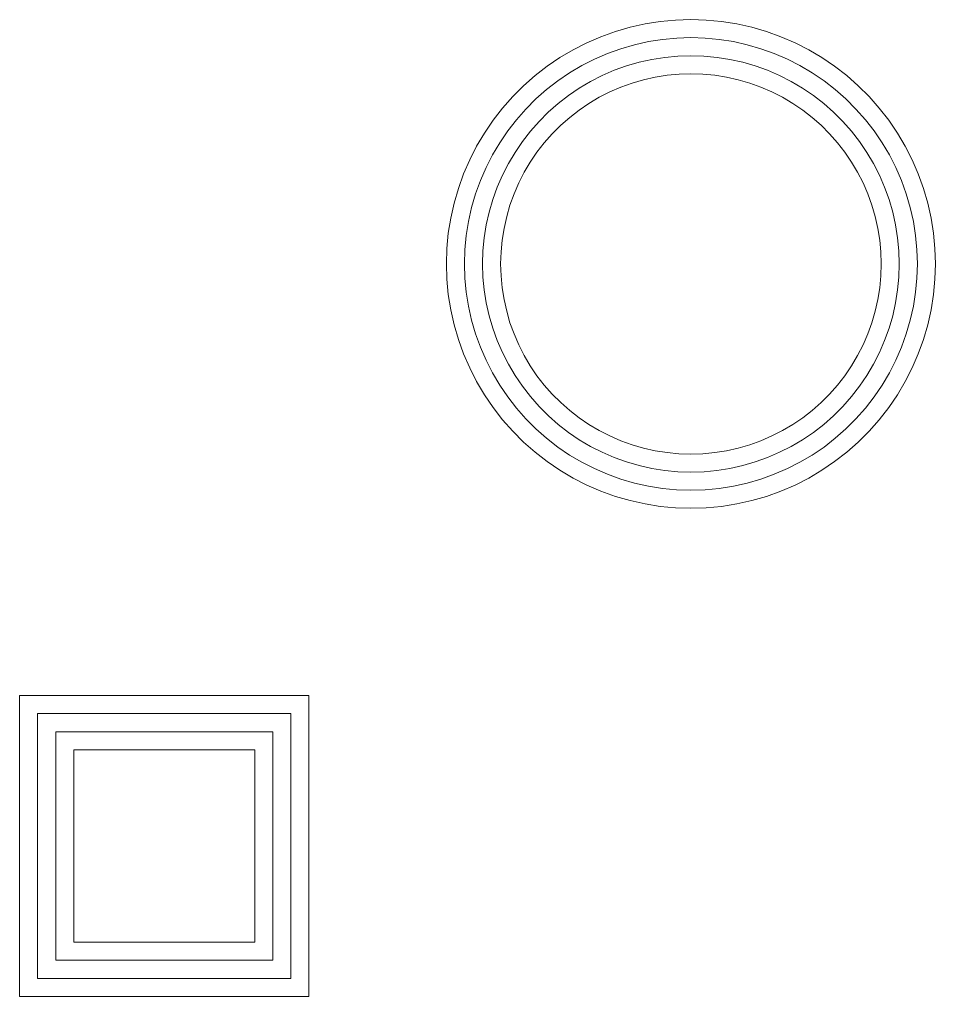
# Model space of a CAD drawing. Extents: x 1379 to 1824, y 6485 to 7347.
# Drawn here: x 1611.44 to 1636.76, y 7319.63 to 7346.66 of the extents above; entities that cross this region are included whole.
import ezdxf

# ---------------------------------------------------------------- set-up
doc = ezdxf.new("R2010")
doc.units = 0
doc.header["$MEASUREMENT"] = 0
doc.linetypes.add('DASHED', pattern=[0])

msp = doc.modelspace()

# ---------------------------------------------------------------- linework, layer by layer
at = {"color": 182, "linetype": 'DASHED', "lineweight": 0}
for points in [[(1630, 7346.661, 3336), (1630.425, 7346.647, 3336), (1630.847, 7346.607, 3336), (1631.267, 7346.541, 3336), (1631.681, 7346.448, 3336), (1632.089, 7346.33, 3336), (1632.489, 7346.186, 3336), (1632.879, 7346.017, 3336), (1633.257, 7345.825, 3336), (1633.623, 7345.608, 3336), (1633.974, 7345.37, 3336), (1634.31, 7345.109, 3336), (1634.628, 7344.828, 3336), (1634.928, 7344.528, 3336), (1635.209, 7344.209, 3336), (1635.47, 7343.874, 3336), (1635.708, 7343.522, 3336), (1635.925, 7343.157, 3336), (1636.117, 7342.778, 3336), (1636.286, 7342.389, 3336), (1636.43, 7341.989, 3336), (1636.548, 7341.581, 3336), (1636.641, 7341.167, 3336), (1636.708, 7340.747, 3336), (1636.748, 7340.324, 3336), (1636.761, 7339.9, 3336), (1636.748, 7339.476, 3336), (1636.708, 7339.053, 3336), (1636.641, 7338.633, 3336), (1636.548, 7338.219, 3336), (1636.43, 7337.811, 3336), (1636.286, 7337.411, 3336), (1636.117, 7337.021, 3336), (1635.925, 7336.643, 3336), (1635.708, 7336.277, 3336), (1635.47, 7335.926, 3336), (1635.209, 7335.59, 3336), (1634.928, 7335.272, 3336), (1634.628, 7334.972, 3336), (1634.31, 7334.69, 3336), (1633.974, 7334.43, 3336), (1633.623, 7334.191, 3336), (1633.257, 7333.975, 3336), (1632.879, 7333.783, 3336), (1632.489, 7333.614, 3336), (1632.089, 7333.47, 3336), (1631.681, 7333.352, 3336), (1631.267, 7333.259, 3336), (1630.847, 7333.192, 3336), (1630.425, 7333.152, 3336), (1630, 7333.139, 3336), (1629.575, 7333.152, 3336), (1629.153, 7333.192, 3336), (1628.733, 7333.259, 3336), (1628.319, 7333.352, 3336), (1627.911, 7333.47, 3336), (1627.511, 7333.614, 3336), (1627.121, 7333.783, 3336), (1626.743, 7333.975, 3336), (1626.377, 7334.191, 3336), (1626.026, 7334.43, 3336), (1625.69, 7334.69, 3336), (1625.372, 7334.972, 3336), (1625.072, 7335.272, 3336), (1624.791, 7335.59, 3336), (1624.53, 7335.926, 3336), (1624.292, 7336.277, 3336), (1624.075, 7336.643, 3336), (1623.883, 7337.021, 3336), (1623.714, 7337.411, 3336), (1623.57, 7337.811, 3336), (1623.452, 7338.219, 3336), (1623.359, 7338.633, 3336), (1623.292, 7339.053, 3336), (1623.252, 7339.476, 3336), (1623.239, 7339.9, 3336), (1623.252, 7340.324, 3336), (1623.292, 7340.747, 3336), (1623.359, 7341.167, 3336), (1623.452, 7341.581, 3336), (1623.57, 7341.989, 3336), (1623.714, 7342.389, 3336), (1623.883, 7342.778, 3336), (1624.075, 7343.157, 3336), (1624.292, 7343.522, 3336), (1624.53, 7343.874, 3336), (1624.791, 7344.209, 3336), (1625.072, 7344.528, 3336), (1625.372, 7344.828, 3336), (1625.69, 7345.109, 3336), (1626.026, 7345.37, 3336), (1626.377, 7345.608, 3336), (1626.743, 7345.825, 3336), (1627.121, 7346.017, 3336), (1627.511, 7346.186, 3336), (1627.911, 7346.33, 3336), (1628.319, 7346.448, 3336), (1628.733, 7346.541, 3336), (1629.153, 7346.607, 3336), (1629.575, 7346.647, 3336), (1630, 7346.661, 3336)], [(1630, 7346.161, 3336), (1630.393, 7346.148, 3336), (1630.785, 7346.111, 3336), (1631.173, 7346.05, 3336), (1631.557, 7345.963, 3336), (1631.935, 7345.854, 3336), (1632.305, 7345.721, 3336), (1632.666, 7345.564, 3336), (1633.016, 7345.387, 3336), (1633.355, 7345.186, 3336), (1633.68, 7344.965, 3336), (1633.991, 7344.724, 3336), (1634.285, 7344.464, 3336), (1634.563, 7344.186, 3336), (1634.824, 7343.89, 3336), (1635.065, 7343.58, 3336), (1635.286, 7343.254, 3336), (1635.487, 7342.916, 3336), (1635.664, 7342.565, 3336), (1635.821, 7342.205, 3336), (1635.954, 7341.835, 3336), (1636.063, 7341.457, 3336), (1636.15, 7341.073, 3336), (1636.212, 7340.684, 3336), (1636.249, 7340.293, 3336), (1636.261, 7339.9, 3336), (1636.249, 7339.507, 3336), (1636.212, 7339.116, 3336), (1636.15, 7338.727, 3336), (1636.063, 7338.343, 3336), (1635.954, 7337.965, 3336), (1635.821, 7337.595, 3336), (1635.664, 7337.234, 3336), (1635.487, 7336.884, 3336), (1635.286, 7336.545, 3336), (1635.065, 7336.22, 3336), (1634.824, 7335.909, 3336), (1634.564, 7335.615, 3336), (1634.285, 7335.336, 3336), (1633.991, 7335.075, 3336), (1633.68, 7334.835, 3336), (1633.355, 7334.613, 3336), (1633.016, 7334.414, 3336), (1632.666, 7334.236, 3336), (1632.305, 7334.079, 3336), (1631.935, 7333.946, 3336), (1631.557, 7333.837, 3336), (1631.173, 7333.75, 3336), (1630.784, 7333.688, 3336), (1630.394, 7333.651, 3336), (1630, 7333.639, 3336), (1629.606, 7333.651, 3336), (1629.216, 7333.688, 3336), (1628.827, 7333.75, 3336), (1628.443, 7333.837, 3336), (1628.065, 7333.946, 3336), (1627.695, 7334.079, 3336), (1627.334, 7334.236, 3336), (1626.984, 7334.414, 3336), (1626.645, 7334.613, 3336), (1626.32, 7334.835, 3336), (1626.009, 7335.075, 3336), (1625.715, 7335.336, 3336), (1625.436, 7335.615, 3336), (1625.176, 7335.909, 3336), (1624.935, 7336.22, 3336), (1624.714, 7336.545, 3336), (1624.513, 7336.884, 3336), (1624.336, 7337.234, 3336), (1624.179, 7337.595, 3336), (1624.046, 7337.965, 3336), (1623.937, 7338.343, 3336), (1623.85, 7338.727, 3336), (1623.788, 7339.116, 3336), (1623.751, 7339.507, 3336), (1623.739, 7339.9, 3336), (1623.751, 7340.293, 3336), (1623.788, 7340.684, 3336), (1623.85, 7341.073, 3336), (1623.937, 7341.457, 3336), (1624.046, 7341.835, 3336), (1624.179, 7342.205, 3336), (1624.336, 7342.565, 3336), (1624.513, 7342.916, 3336), (1624.714, 7343.254, 3336), (1624.935, 7343.58, 3336), (1625.176, 7343.89, 3336), (1625.437, 7344.186, 3336), (1625.715, 7344.464, 3336), (1626.009, 7344.724, 3336), (1626.32, 7344.965, 3336), (1626.645, 7345.186, 3336), (1626.984, 7345.387, 3336), (1627.334, 7345.564, 3336), (1627.695, 7345.721, 3336), (1628.065, 7345.854, 3336), (1628.443, 7345.963, 3336), (1628.827, 7346.05, 3336), (1629.215, 7346.111, 3336), (1629.607, 7346.148, 3336), (1630, 7346.161, 3336)], [(1630, 7345.66, 3336), (1630.361, 7345.649, 3336), (1630.722, 7345.614, 3336), (1631.08, 7345.558, 3336), (1631.432, 7345.479, 3336), (1631.78, 7345.378, 3336), (1632.12, 7345.256, 3336), (1632.453, 7345.112, 3336), (1632.775, 7344.948, 3336), (1633.087, 7344.763, 3336), (1633.386, 7344.56, 3336), (1633.672, 7344.339, 3336), (1633.943, 7344.099, 3336), (1634.199, 7343.843, 3336), (1634.439, 7343.571, 3336), (1634.66, 7343.286, 3336), (1634.863, 7342.986, 3336), (1635.048, 7342.675, 3336), (1635.212, 7342.352, 3336), (1635.356, 7342.02, 3336), (1635.478, 7341.68, 3336), (1635.579, 7341.332, 3336), (1635.658, 7340.978, 3336), (1635.715, 7340.621, 3336), (1635.749, 7340.262, 3336), (1635.761, 7339.9, 3336), (1635.749, 7339.538, 3336), (1635.715, 7339.179, 3336), (1635.658, 7338.822, 3336), (1635.579, 7338.468, 3336), (1635.478, 7338.12, 3336), (1635.356, 7337.78, 3336), (1635.212, 7337.447, 3336), (1635.048, 7337.125, 3336), (1634.863, 7336.813, 3336), (1634.66, 7336.514, 3336), (1634.439, 7336.228, 3336), (1634.199, 7335.957, 3336), (1633.942, 7335.7, 3336), (1633.672, 7335.46, 3336), (1633.386, 7335.239, 3336), (1633.087, 7335.036, 3336), (1632.776, 7334.852, 3336), (1632.453, 7334.688, 3336), (1632.12, 7334.544, 3336), (1631.78, 7334.422, 3336), (1631.432, 7334.321, 3336), (1631.078, 7334.242, 3336), (1630.721, 7334.185, 3336), (1630.362, 7334.151, 3336), (1630, 7334.139, 3336), (1629.638, 7334.151, 3336), (1629.279, 7334.185, 3336), (1628.922, 7334.242, 3336), (1628.568, 7334.321, 3336), (1628.22, 7334.422, 3336), (1627.88, 7334.544, 3336), (1627.547, 7334.688, 3336), (1627.224, 7334.852, 3336), (1626.913, 7335.036, 3336), (1626.614, 7335.239, 3336), (1626.328, 7335.46, 3336), (1626.058, 7335.7, 3336), (1625.801, 7335.957, 3336), (1625.561, 7336.228, 3336), (1625.34, 7336.514, 3336), (1625.137, 7336.813, 3336), (1624.952, 7337.125, 3336), (1624.788, 7337.447, 3336), (1624.644, 7337.78, 3336), (1624.522, 7338.12, 3336), (1624.421, 7338.468, 3336), (1624.342, 7338.822, 3336), (1624.285, 7339.179, 3336), (1624.251, 7339.538, 3336), (1624.239, 7339.9, 3336), (1624.251, 7340.262, 3336), (1624.285, 7340.621, 3336), (1624.342, 7340.978, 3336), (1624.421, 7341.332, 3336), (1624.522, 7341.68, 3336), (1624.644, 7342.02, 3336), (1624.788, 7342.352, 3336), (1624.952, 7342.675, 3336), (1625.137, 7342.986, 3336), (1625.34, 7343.286, 3336), (1625.561, 7343.571, 3336), (1625.801, 7343.843, 3336), (1626.057, 7344.099, 3336), (1626.328, 7344.339, 3336), (1626.614, 7344.56, 3336), (1626.913, 7344.763, 3336), (1627.225, 7344.948, 3336), (1627.547, 7345.112, 3336), (1627.88, 7345.256, 3336), (1628.22, 7345.378, 3336), (1628.568, 7345.479, 3336), (1628.92, 7345.558, 3336), (1629.278, 7345.614, 3336), (1629.639, 7345.649, 3336), (1630, 7345.66, 3336)], [(1630, 7345.16, 3336), (1630.329, 7345.149, 3336), (1630.66, 7345.118, 3336), (1630.986, 7345.067, 3336), (1631.308, 7344.994, 3336), (1631.626, 7344.902, 3336), (1631.936, 7344.791, 3336), (1632.241, 7344.659, 3336), (1632.534, 7344.51, 3336), (1632.819, 7344.341, 3336), (1633.092, 7344.156, 3336), (1633.352, 7343.954, 3336), (1633.6, 7343.735, 3336), (1633.834, 7343.501, 3336), (1634.054, 7343.251, 3336), (1634.256, 7342.992, 3336), (1634.441, 7342.718, 3336), (1634.61, 7342.434, 3336), (1634.759, 7342.14, 3336), (1634.891, 7341.836, 3336), (1635.002, 7341.526, 3336), (1635.094, 7341.208, 3336), (1635.167, 7340.884, 3336), (1635.219, 7340.558, 3336), (1635.25, 7340.23, 3336), (1635.26, 7339.9, 3336), (1635.25, 7339.57, 3336), (1635.219, 7339.242, 3336), (1635.167, 7338.916, 3336), (1635.094, 7338.592, 3336), (1635.002, 7338.274, 3336), (1634.891, 7337.964, 3336), (1634.759, 7337.659, 3336), (1634.61, 7337.366, 3336), (1634.441, 7337.081, 3336), (1634.256, 7336.808, 3336), (1634.054, 7336.548, 3336), (1633.835, 7336.3, 3336), (1633.599, 7336.064, 3336), (1633.352, 7335.846, 3336), (1633.092, 7335.644, 3336), (1632.819, 7335.458, 3336), (1632.535, 7335.291, 3336), (1632.241, 7335.141, 3336), (1631.936, 7335.009, 3336), (1631.626, 7334.898, 3336), (1631.308, 7334.806, 3336), (1630.984, 7334.733, 3336), (1630.658, 7334.681, 3336), (1630.331, 7334.65, 3336), (1630, 7334.64, 3336), (1629.669, 7334.65, 3336), (1629.342, 7334.681, 3336), (1629.016, 7334.733, 3336), (1628.692, 7334.806, 3336), (1628.374, 7334.898, 3336), (1628.064, 7335.009, 3336), (1627.759, 7335.141, 3336), (1627.465, 7335.291, 3336), (1627.181, 7335.458, 3336), (1626.908, 7335.644, 3336), (1626.648, 7335.846, 3336), (1626.401, 7336.064, 3336), (1626.165, 7336.3, 3336), (1625.946, 7336.548, 3336), (1625.744, 7336.808, 3336), (1625.559, 7337.081, 3336), (1625.39, 7337.366, 3336), (1625.241, 7337.659, 3336), (1625.109, 7337.964, 3336), (1624.998, 7338.274, 3336), (1624.906, 7338.592, 3336), (1624.833, 7338.916, 3336), (1624.781, 7339.242, 3336), (1624.75, 7339.57, 3336), (1624.74, 7339.9, 3336), (1624.75, 7340.23, 3336), (1624.781, 7340.558, 3336), (1624.833, 7340.884, 3336), (1624.906, 7341.208, 3336), (1624.998, 7341.526, 3336), (1625.109, 7341.836, 3336), (1625.241, 7342.14, 3336), (1625.39, 7342.434, 3336), (1625.559, 7342.718, 3336), (1625.744, 7342.992, 3336), (1625.946, 7343.251, 3336), (1626.166, 7343.501, 3336), (1626.4, 7343.735, 3336), (1626.648, 7343.954, 3336), (1626.908, 7344.156, 3336), (1627.181, 7344.341, 3336), (1627.466, 7344.51, 3336), (1627.759, 7344.659, 3336), (1628.064, 7344.791, 3336), (1628.374, 7344.902, 3336), (1628.692, 7344.994, 3336), (1629.014, 7345.067, 3336), (1629.34, 7345.118, 3336), (1629.671, 7345.149, 3336), (1630, 7345.16, 3336)], [(1611.438, 7327.958, 3336), (1619.439, 7327.958, 3336), (1619.439, 7319.634, 3336), (1611.438, 7319.634, 3336), (1611.438, 7327.958, 3336)], [(1611.938, 7327.458, 3336), (1618.939, 7327.458, 3336), (1618.939, 7320.134, 3336), (1611.938, 7320.134, 3336), (1611.938, 7327.458, 3336)], [(1612.438, 7326.958, 3336), (1618.439, 7326.958, 3336), (1618.439, 7320.634, 3336), (1612.438, 7320.634, 3336), (1612.438, 7326.958, 3336)], [(1612.938, 7326.458, 3336), (1617.939, 7326.458, 3336), (1617.939, 7321.134, 3336), (1612.938, 7321.134, 3336), (1612.938, 7326.458, 3336)]]:
    msp.add_polyline3d(points, dxfattribs=at)

doc.saveas('drawing.dxf')
